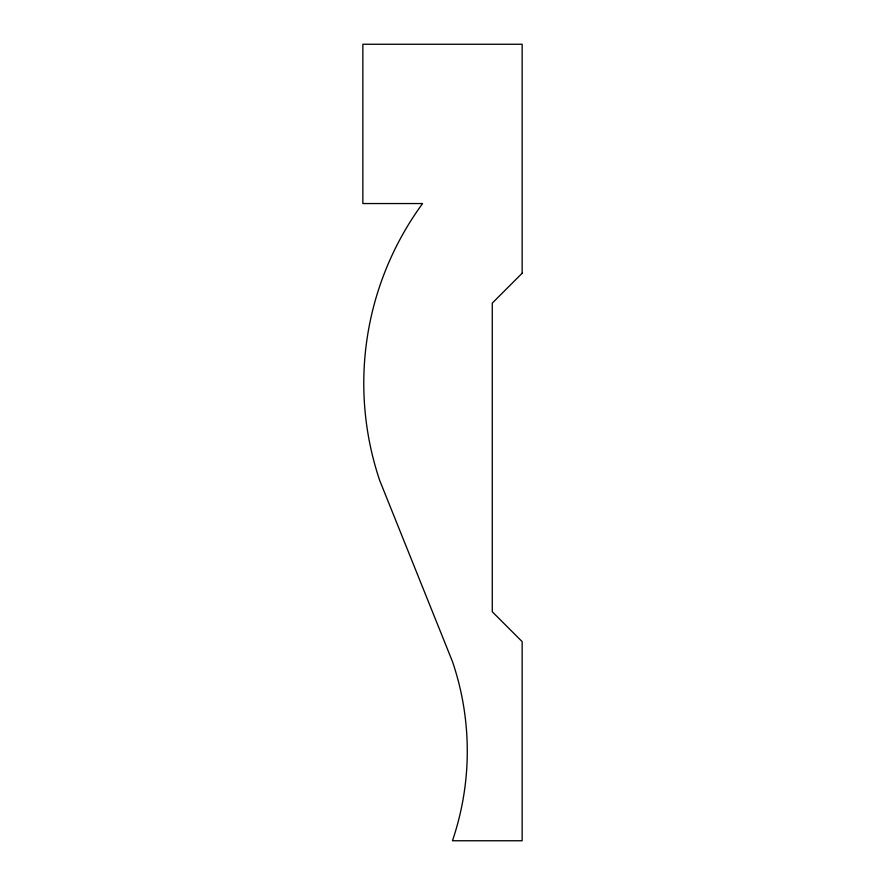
<?xml version="1.0" encoding="UTF-8"?>
<svg xmlns="http://www.w3.org/2000/svg" width="885" height="885" viewBox="0 0 885 885"><rect width="100%" height="100%" fill="white"/><g stroke="black" fill="none" stroke-linecap="round" stroke-linejoin="round"><path stroke-width="1.33" d="M522.15 273.244L492.281 303.113L492.281 611.756L522.15 641.625L522.15 840.75L452.456 840.75A278.266 278.266 0 0 0 452.456 661.538L379.698 480.444A304.197 304.197 0 0 1 422.587 203.55L362.85 203.55L362.85 44.25L522.15 44.25L522.15 273.244"/></g></svg>
